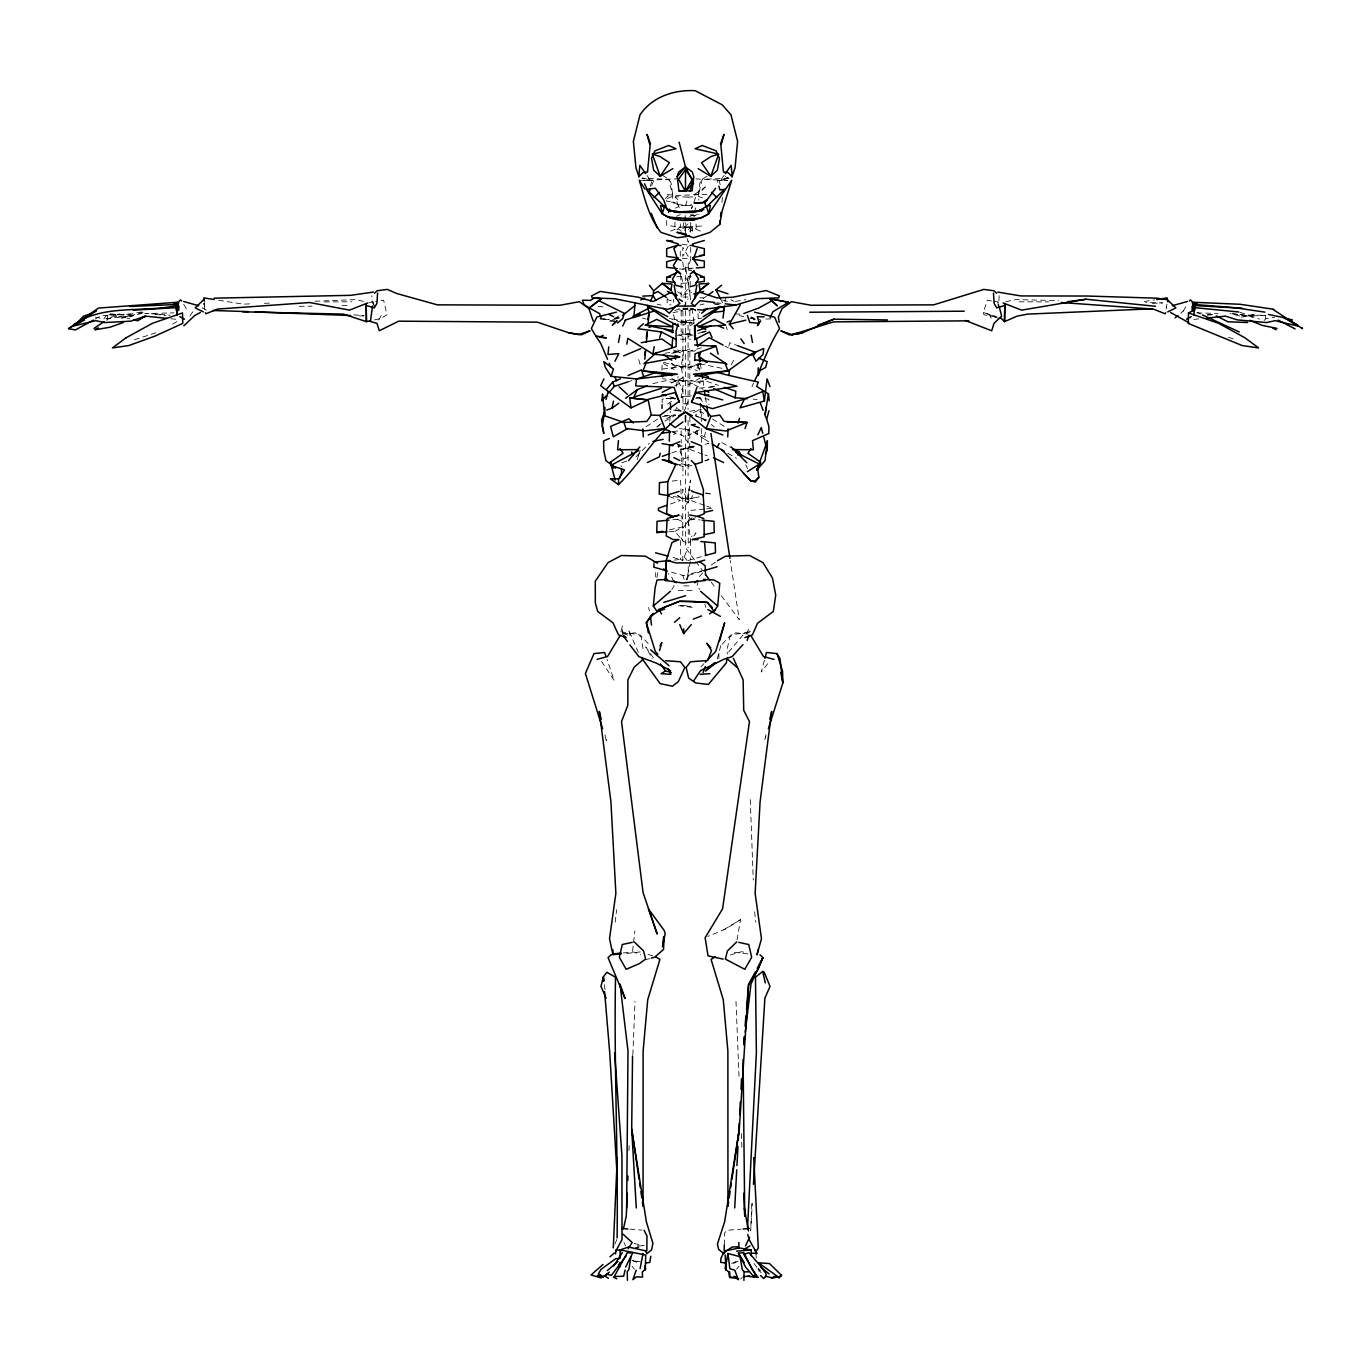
<?xml version="1.0" encoding="UTF-8"?>
<svg xmlns="http://www.w3.org/2000/svg" width="1371" height="1371" viewBox="0 0 1371 1371"><rect width="100%" height="100%" fill="white"/><g stroke="black" fill="none" stroke-linecap="round" stroke-linejoin="round"><path stroke-width="0.75" stroke-dasharray="5 3.75" d="M666.683 220.474L666.683 225.375L680.324 227.209L704.317 225.924M680.273 256.206L680.273 248.391M685.5 233.173L685.5 222.925M689.853 421.891L689.853 416.03M671.721 452.893L689.75 446.757L689.784 440.639M689.802 438.617L689.853 430.46L681.147 427.752M680.496 540.568L680.376 559.454L682.758 560.482L688.242 547.2M655.646 576.848L655.681 572.598M718.867 658.663L718.952 650.779M662.107 402.851L662.176 399.167L674.823 397.864M667.231 297.97L667.111 303.985L671.053 304.996M724.299 1244.988L724.539 1233.146L726.904 1230.284L741.128 1229.153M674.978 221.982L674.84 228.391L678.028 229.78M622.365 634.584L622.605 625.93L620.806 631.74L630.317 636.521L628.569 629.563L638.697 653.282M700.564 403.331L700.392 409.535L689.853 414.076M999.151 295.69L998.671 305.664M204.382 306.11L204.485 302.734L202.223 307.858L206.935 310.514M693.76 447.392L681.147 449.465L681.25 446.757L677.582 443.998L681.147 449.465L681.318 461.65M669.853 421.463L670.23 411.351M628.963 1150.612L629.306 1142.077M632.854 1054.676L635.013 1001.378M751.805 1203.704L750.674 1230.952L752.302 1203.378M661.85 370.376L662.227 362.938L674.121 369.553M701.335 421.514L700.684 409.329M689.853 295.073L690.401 275.074M721.934 202.445L722.534 196.447M673.247 302.288L673.555 299.461M688.242 499.867L690.436 480.039L687.334 499.233L704.831 505.471M632.597 951.046L634.893 930.858M615.185 922.169L616.642 909.693M725.036 302.014L725.55 298.004M1166.224 309.058L1167.012 303.522L1166.241 307.601M690.333 561.459L686.871 579.316M106.869 320.54L107.709 315.381M691.344 395.911L681.147 397.213L683.786 381.172L681.147 366.965L683.786 350.479L689.853 348.954M689.99 275.143L688.242 285.459L688.242 276.394L694.274 276.753M736.981 940.009L740.494 919.684L723.237 930.052M656.898 577.671L658.234 569.976M684.815 230.894L685.5 227.106L688.242 223.662L682.758 228.374L683.923 222.462M698.028 363.452L696.879 369.553L699.416 370.17L698.028 363.452L723.203 368.576M676.263 386.536L678.165 376.528M684.318 220.491L685.5 214.579L685.5 220.834M699.33 429.791L688.071 435.464L689.853 427.752M690.693 258.862L688.242 269.179L694.274 268.493M766.029 734.719L764.607 740.546L765.875 736.587M698.387 580.481L696.948 586.325L699.758 589.324M650.317 186.542L651.842 180.629L653.71 180.355L651.671 185.633M764.384 660.308L761.282 671.996L769.422 661.456M717.239 658.937L720.752 645.724M728.824 346.143L729.766 342.699L737.701 345.681M708.79 441.822L703.717 438.6L705.602 432.071M689.613 517.09L688.242 521.734L682.758 528.143L688.242 520.997M685.5 205.821L688.242 197.047L695.8 196.807L691.67 208.683L692.029 206.473L695.611 208.118L693.966 212.865M686.597 579.727L688.242 574.466L702.689 570.61M637.138 459.611L639.143 453.595M638.595 455.121L640.48 449.585M688.071 435.464L689.853 430.46L708.841 438.686M682.929 413.785L688.071 401.549M686.871 579.984L688.242 576.711L688.242 564.869M696.674 430.58L695.491 433.373L703.717 438.6M614.859 1244.131L617.258 1238.459M746.561 633.899L749.029 628.415L750.194 631.74L743.648 634.327L728.635 652.048M751.925 386.742L753.656 383.006M676.88 407.256L675.457 410.289L681.25 411.231L677.582 408.747L680.256 411.266M683.786 307.138L688.071 298.707M378.807 320.009L381.498 314.953M688.242 246.129L682.758 256.377L682.758 247.328L688.242 256.377M731.206 364.789L734.051 359.613M1183.242 311.131L1187.269 304.345M668.928 531.777L675.012 531.382L682.758 540.962L688.242 544.167L690.504 540.568L688.242 518.821L700.118 519.952M677.617 495.668L688.242 502.797L682.758 489.224L682.758 508.778L692.801 495.582M671.739 589.581L674.052 586.325L672.458 578.185L668.054 573.524M724.145 175.248L720.649 180.201L695.902 178.916M189.883 315.896L194.185 309.897M693.812 535.958L696.022 532.891L691.481 536.524M677.582 291.697L682.929 295.193L688.071 288.664M106.938 314.97L103.836 318.895L94.582 316.89M736.553 1269.22L739.02 1266.221M1264.131 320.54L1265.69 318.775L1274.636 317.198M699.347 576.574L703.015 572.444M740.683 1279.074L742.294 1277.292M700.427 231.099L690.676 227.209L688.242 229.882L692.304 227.603L693.023 233.893M691.927 517.792L688.242 521.734L696.091 517.295M722.191 644.199L730.777 635.047L750.194 631.74M695.543 350.188L694.6 351.165L683.786 350.479L663.872 353.392M700.907 666.837L703.854 663.753M636.024 456.783L649.374 443.261M665.243 198.572L668.191 195.625L666.495 201.126L673.984 202.205L679.605 205.77L691.807 204.759M656.76 427.015L659.742 424.376M657.429 426.758L663.667 421.343M1180.722 313.171L1183.533 310.857M673.744 434.761L675.509 433.373L671.053 431.317M682.929 325.407L688.071 321.397L701.626 318.038M703.769 413.511L700.29 411.317L695.354 415.156L706.168 421.068M690.453 325.681L694.086 323.059L681.147 322.254L669.425 318.329M670.299 399.184L672.938 397.299M711.292 565.041L715.902 561.767M703.1 298.57L706.425 296.239M667.42 404.102L675.509 398.635L666.272 398.447L675.509 398.635M646.169 426.672L657.686 418.978M688.499 310.771L694.891 308.441M614.431 318.689L619.572 315.399M740.494 919.684L725.088 929.315L707.864 936.41M707.059 176.225L702.158 179.275L699.827 183.131L698.165 196.173L698.953 200.217M700.153 377.916L695.251 380.847L683.786 381.172L662.467 378.739M689.802 216.618L693.418 214.442M671.173 368.885L676.143 365.971L680.17 366.331L671.379 363.606L676.143 365.971M172.523 324.156L177.939 321.003M675.012 531.382L682.758 526.892L668.774 529.943M666.786 418.635L672.218 415.533L675.646 415.156L664.832 421.068M95.13 319.117L102.294 315.193M770.845 318.843L764.041 319.152M733.588 1263.496L739.02 1260.635M671.756 353.581L676.4 351.165L680.29 352.518L673.521 350.051M674.789 385.799L683.786 381.172L689.853 379.887L689.853 366.965L697.308 370.975M699.621 363.606L690.83 366.331M675.749 380.847L670.796 383.212L682.929 377.659L675.749 380.847L670.933 377.95M107.452 319.34L119.363 313.788M674.703 310.737L680.102 308.218M682.758 228.374L690.744 226.421L690.727 222.479M675.389 208.118L678.971 206.473L679.331 208.683L675.2 196.807L688.242 197.047M676.4 216.275L680.29 214.596M688.242 560.482L703.049 556.129M731.566 1263.445L738.986 1260.257M667.386 198.487L672.835 196.173L671.173 183.131L668.842 179.275L660.651 174.203M697.256 214.493L693.812 215.898L699.107 214.356M670.573 231.099L680.324 227.209L680.307 218.794M626.736 461.05L620.892 463.124L621.183 466.757M670.419 504.031L680.427 500.535L667.711 496.028M698.525 382.715L704.591 380.607L718.541 385.388M682.929 295.193L691.67 292.28M688.071 466.534L691.841 465.283M705.002 460.879L708.773 459.611L708.704 456.32L704.934 454.949M628.004 381.875L631.911 380.59M134.461 339.734L157.905 332.142M701.712 571.364L688.242 575.409L682.758 575.409L669.271 571.57M728.361 177.904L720.649 180.201L728.909 178.299L725.242 176.653M688.071 457.606L682.929 459.114L678.251 445.883M662.673 368.988L681.147 366.965L689.853 364.429L689.853 351.542M730.452 954.953L741.488 951.714L747.315 952.896M688.071 336.392L695.937 334.096M697.908 333.53L701.849 332.382M612.717 319.786L618.441 318.123M121.522 318.363L143.321 312.091M688.071 351.61L701.301 347.857M695.628 398.361L699.416 397.282M688.071 384.531L706.493 379.321M688.071 367.754L707.316 362.372M646.135 959.563L649.546 958.62M705.14 444.273L708.927 443.244L705.088 443.947M619.366 317.986L616.042 318.877L613.591 316.65M681.147 397.213L689.853 394.917L689.853 382.406L703.134 389.313M614.962 318.518L619.075 317.455M675.92 464.323L687.214 465.215L691.138 464.203M704.848 460.639L708.773 459.611M673.761 353.067L683.786 350.479M699.947 304.996L703.889 303.985M614.791 318.62L618.732 317.644M694.086 323.059L681.147 322.254L689.853 320.111L689.853 309.058L681.147 309.058L681.147 331.816L694.343 335.329M681.147 449.465L695.988 445.986M1241.149 317.198L1256.779 313.651M652.922 383.606L666.409 380.607L672.476 382.715M374.489 319.889L380.538 318.552L386.999 314.782L383.64 300.232L375.448 301.534M110.537 314.867L131.153 314.079L141.539 311.885M673.195 496.336L687.334 499.233L695.748 497.484M1005.783 301.689L1015.911 299.615L1058.429 300.575M687.334 499.233L699.296 496.833M672.99 312.674L682.501 310.771L678.971 309.692M735.507 301.449L745.704 299.564M689.75 446.757L693.589 446.055M682.758 268.476L688.242 267.568L688.242 269.179L688.242 259.547M369.313 302.511L373.409 301.86M1144.322 301.517L1154.69 299.872M714.617 304.808L720.923 303.831M688.071 307.995L681.147 309.058L693.812 309.143L698.01 312.674L698.302 322.802M689.75 411.231L701.301 409.518M672.75 431.676L681.147 430.46L681.216 442.679M640.326 951.92L623.034 953.873M662.467 416.595L674.926 414.916M672.133 481.101L680.564 480.039L681.198 497.57L677.634 495.514M681.147 322.254L688.071 321.397L682.929 321.397L669.391 318.003M105.875 318.689L132.37 315.93L110.006 313.839M1193.85 319.409L1200.191 318.757M749.817 318.672L753.879 318.261M674.275 560.071L680.376 559.454L670.025 556.677M699.536 388.164L716.33 386.485M704.488 509.035L688.242 510.629L688.242 544.167M706.511 508.83L712.594 508.23M623 634.036L635.339 632.819L641.131 636.967L643.53 652.116M1207.268 315.21L1215.7 314.387M709.784 387.102L716.947 386.416M672.853 519.763L682.758 518.821L680.924 515.547M676.657 335.329L689.819 334.147L696.04 335.398M623.274 952.931L633.813 952.005L640.668 954.799M707.059 194.305L677.942 195.419L663.941 194.339M1207.234 314.73L1215.7 314.079M681.147 366.965L694.857 365.971L699.827 368.885M688.242 268.476L694.274 268.065M751 317.592L754.667 319.786L760.288 319.409M676.726 276.753L682.758 276.394L688.242 280.284M679.262 178.693L650.351 180.201L642.091 178.299L668.842 179.275L672.835 196.173L671.636 202.24L673.984 202.205M249.608 303.899L243.284 304.156L216.31 299.872M264.38 303.299L272.812 302.957M315.004 301.243L355.089 299.615L365.252 301.689M1265.879 315.296L1241.081 316.307L1230.147 313.599M664.472 415.602L675.646 415.156M728.909 178.299L702.158 179.275L698.165 196.173L707.247 200.046M109.029 314.85L131.153 314.079M1152.343 303.299L1162.591 302.94L1145.59 302.563M717.29 180.355L727.504 180.406L717.29 180.355L718.353 184.194M152.884 313.393L174.048 312.862M299.341 306.333L312.16 306.11M342.065 305.579L350.616 305.425M637.326 1245.828L643.205 1245.776M324.481 301.911L351.953 301.809M1262.314 315.21L1243.137 315.244L1237.225 313.822M680.599 275.074L681.147 283.197L689.853 283.197M682.895 297.027L689.853 297.027M681.181 334.147L689.819 334.147L689.853 322.254L693.383 323.847M680.547 339.185L690.453 339.185M682.929 403.794L688.071 403.794M683.769 585.88L688.962 585.88M678.302 590.524L692.698 590.524M639.314 180.304L653.71 180.355M1019.047 301.809L1048.626 301.911M608.998 319.597L600.121 318.809L609.067 319.477M693.812 309.143L689.853 309.058L695.663 309.503M1196.952 312.862L1218.116 313.393M643.496 180.406L651.842 180.629M359.356 315.861L363.623 316.033M682.124 244.586L689.51 244.912M734.993 313.873L741.865 314.216M682.158 258.279L689.733 258.776M699.793 297.696L703.769 297.97M685.5 227.106L692.304 227.603L689.767 231.168L696.16 228.391L696.022 221.982M353.787 314.867L364.086 315.604M600.121 318.809L608.518 319.46M144.726 313.274L148.959 313.599M151.067 313.753L170.124 315.21M753.125 399.132L757.1 399.441M747.966 953.873L730.674 951.92M629.906 1229.153L642.056 1230.13M691.395 205.77L675.132 204.433L673.384 202.411M102.962 315.313L126.629 317.472L142.67 313.154L146.886 313.565M155.3 314.387L165.84 315.416M748 634.036L735.661 632.819L729.869 636.967L726.904 650.471L727.35 654.104M713.314 303.454L721.42 304.259M170.809 318.757L177.15 319.409M696.177 397.864L708.824 399.167L708.927 404.702M1239.83 312.245L1251.552 316.135L1230.592 313.531L1251.552 316.135L1259.383 319.1M679.416 268.887L691.601 270.601M598.047 306.299L604.045 307.001M690.778 380.298L700.204 383.212M716.844 302.751L721.043 303.265M705.517 493.337L711.789 494.143L705.894 492.909M640.257 1261.766L631.98 1260.635L639.794 1262.383M673.538 410.1L681.25 411.231L674.155 410.1M991.473 300.883L987.36 300.232L983.281 312.502L984.001 314.782L1000.659 317.935M993.529 301.209L1001.738 302.528M677.411 446.123L681.25 446.757M620.806 631.74L640.223 635.047L650.248 645.724M679.365 428.369L689.853 430.46M633.95 1243.48L644.284 1245.708M657.052 304.156L661.096 305.065M109.971 314.13L129.817 318.912M681.353 463.689L687.214 465.215M722.5 300.026L728.464 301.62M642.502 318.055L646.101 319.032M739.106 315.416L744.933 317.044M663.684 362.372L682.929 367.754M669.699 396.75L675.372 398.361M642.639 177.904L650.351 180.201L646.855 175.248M996.803 316.718L983.281 312.502L994.558 316.512M677.257 349.828L682.929 351.61M648.072 954.387L653.881 956.255M1228.399 337.283L1234.14 339.203M679.159 465.283L682.929 466.534M671.636 431.659L682.929 435.464L688.071 442.49M683.786 381.172L677.582 379.064L682.929 391.609M695.474 416.064L706.733 420.006M706.768 506.156L710.658 507.544M689.853 449.465L703.049 454.264M667.643 299.581L671.207 300.9L667.9 298.57M673.35 350.016L676.4 351.165M998.928 318.535L989.502 314.953L992.193 320.009M679.005 334.832L682.929 336.392M693.383 491.281L688.242 489.224L688.242 502.797M751.154 316.958L754.993 318.518M694.6 216.275L690.71 214.596L690.727 220.508M632.065 1260.24L637.618 1262.64M757.837 1268.946L760.768 1270.214M677.12 519.146L682.758 521.734M690.898 308.218L699.878 312.417M677.582 443.998L688.071 448.951M1196.934 312.262L1200.568 314.01M1248.587 315.519L1255.476 318.912M724.899 346.023L728.361 347.874M721.9 442.696L730.623 447.357M730.897 299.718L734.051 301.414M727.727 453.235L736.467 458.274M712.474 418.995L724.642 426.672M700.29 411.317L702.569 418.395L705.448 420.246M754.667 319.786L750.948 317.267L753.519 319.906M698.062 397.299L700.701 399.184M677.908 228.494L681.233 231.168M702.569 418.395L705.705 420.948M711.258 424.376L714.24 427.015M675.2 196.807L677.822 199.772M632.031 1266.204L634.447 1269.22M753.981 1263.548L761.162 1272.785M687.145 560.55L682.758 554.861L682.758 560.482M694.463 559.694L685.5 547.697L685.5 423.947M695.748 561.425L702.141 569.993M711.103 582.007L716.228 588.862M721.352 595.734L739.277 619.743L730.246 560.465M653.299 657.669L645.741 646.941L652.168 658.491M601.578 661.456L614.208 680.53L607.079 659.52M183.731 304.345L187.758 311.131M681.044 537.723L682.758 540.962L682.758 510.629M720.632 298.998L722.5 302.648M700.033 397.179L702.689 402.371M745.721 464.855L747.538 468.522M373.786 305.305L372.072 301.689L371.901 295.69M623.942 1242.417L625.553 1245.948M373.049 302.168L374.883 307.224M682.758 575.409L684.129 579.316M726.219 326.658L727.23 329.674M605.125 736.587L606.393 740.546L604.971 734.719M687.145 238.623L688.242 242.256L688.242 239.599M638.715 359.579L640.737 366.52M704.917 604.148L705.842 607.422M673.469 314.49L674.909 319.906M719.158 180.629L720.169 184.571M681.541 276.634L682.758 282.255M648.62 607.404L649.374 611.003M204.759 307.601L203.988 303.522L204.776 309.058M1265.142 315.33L1265.69 318.775M690.658 300.026L685.5 266.163L685.5 409.055M691.944 308.509L694.189 323.333M700.307 363.555L701.284 369.913M702.895 380.487L704.18 388.953M705.465 397.436L706.425 403.777M604.354 984.652L605.108 990.462M682.758 261.878L683.666 269.384M754.598 911.766L755.815 922.169M758.729 1268.021L758.951 1271.5M998.002 302.168L998.174 305.904M756.038 1253.985L756.244 1258.132M735.987 1001.378L739.089 1078.12M741.334 1133.543L742.037 1150.612M750.28 799.619L753.262 880.062M701.301 428.489L701.575 443.022M690.504 540.568L690.624 559.454M690.676 247.5L690.727 258.159M690.676 227.209L690.693 232.967M697.256 431.042L697.256 434.761M688.071 325.133L688.071 355.106M688.071 355.655L688.071 409.295M688.071 420.469L688.071 475.737M682.929 311.183L682.929 355.106M682.929 355.655L682.929 372.261M682.929 388.627L682.929 409.706M682.929 457.211L682.929 475.737M681.147 283.197L681.147 297.027M705.38 186.97L698.25 194.116L693.058 195.385L705.38 186.97M685.5 605.656L677.668 605.622L693.469 607.422L685.5 605.656"/><path stroke-width="1.5" d="M738.866 1248.381L738.866 1242.452M617.104 1237.944C618.218 1151.006 613.882 1064.119 615.528 977.215L606.839 972.262L603.343 976.889L600.978 986.366L606.119 998.225M613.265 1247.901L617.293 1157.604M623.428 1228.793L626.256 1216.266L626.633 1208.159L628.004 1051.094L620 984.035L625.09 998.482L608.056 957.575L611.038 954.799L621.046 954.027M646.821 1250.9L646.975 1235.991L644.096 1230.284M767.366 440.965L765.035 460.639L756.826 470.082L767.366 440.965L767.263 450.391L765.361 453.972M632.545 1055.978L631.688 1129.104L636.281 1207.971M691.258 624.61L683.666 633.608L683.718 628.895M743.905 1280.377L744.042 1271.637L742.294 1269.683L740.066 1256.727L728.001 1253.505L725.19 1268.741L728.704 1272.065L729.441 1276.984L738.815 1278.715M662.004 408.387L662.073 404.702M669.339 441.188L669.511 432.019M678.045 323.916L676.023 331.354L676.143 346.623L652.87 354.078L627.832 338.346L626.821 344.138M662.501 376.802L662.587 372.895M724.179 1250.9L724.299 1244.988M618.612 478.925L610.386 478.805L618.475 484.614L618.612 478.925L624.542 469.91L610.9 465.42L638.629 450.579M666.906 531.897L656.778 532.548L657.035 521.288L668.911 520.157M1193.473 310.24L1193.661 302.288L1240.052 304.276L1273.71 309.28M1194.758 310.48L1194.895 304.516L1193.661 302.288M1188.503 312.931L1188.246 323.419L1242.143 345.543L1258.612 347.926L1244.885 337.763L1218.63 323.333L1188.503 312.931L1193.301 310.514M619.812 1266.941L619.915 1262.674M620.018 1258.389L620.24 1249.855L628.518 1247.027L645.484 1250.815M653.95 563.807L653.864 567.166L667.351 571.022M703.289 496.028L703.46 489.858L695.08 464.323L691.258 460.536M712.063 337.523L709.544 331.971L694.737 339.597L694.977 331.354M757.957 375.654L758.214 367.805M176.67 309.88L176.876 304.054L178.916 306.35L178.778 310.24M672.493 332.622L672.767 324.516L675.526 323.539M626.633 1208.159L627.233 1193.25M627.764 1180.448L627.935 1176.181M664.044 936.856L663.547 949.418L654.67 957.215L651.259 958.158M629.735 397.933L648.192 399.921L631.003 407.873L629.735 397.933L648.192 399.921L651.242 415.087L646.804 421.445L623.925 422.422L604.577 415.773L604.954 407.393M666.272 562.316L665.449 580.481L666.272 562.316L665.449 580.481L682.758 583.001L705.551 580.481M727.71 436.921L728.121 428.883M747.503 1228.467L756.381 1052.825L755.472 977.215L762.687 971.439L764.161 972.262L770.022 986.366L764.881 998.225L753.45 1184.304M734.719 1207.971L736.724 1169.806M736.947 1165.573L737.958 1146.499M738.284 1140.124L739.192 1123.175M739.637 1114.692L740.306 1101.976M740.974 1089.26L741.54 1078.651M1193.575 311.388L1193.901 305.493L1237.088 308.012L1264.885 312.142M1194.072 315.484L1193.901 305.493M725.996 1265.827L725.739 1270.077L725.276 1255.048M731.943 1179.197L739.312 1129.104L748.583 984.584L755.284 971.988M377.608 293.12L376.871 303.522L374.317 307.858L366.246 305.493M621.166 953.119L612.751 953.873L613.026 949.949M694.6 360.556L695.114 353.855L716.108 346.263L718.13 354.078M671.979 347.497L672.733 337.763M644.987 355.106L645.33 350.925M646.358 338.363L646.872 332.073M743.682 1042.783L744.213 1036.545M745.087 1026.159L745.961 1015.757M746.492 1009.519L748.583 984.584L758.283 968.989L762.944 957.575L759.962 954.799M747.161 398.67L735.233 397.779L735.816 391.181L724.351 387.359M644.833 359.219L645.604 350.805M646.375 342.39L647.335 331.885M648.106 323.487L649.066 312.965L647.266 305.476M662.844 607.884L679.536 601.303L691.464 601.303L707.299 602.417L714.051 611.346L717.684 605.999L719.758 583.258L713.948 579.967L703.426 579.402M618.475 440.657L617.601 449.757L638.406 449.602M608.741 346.863L607.987 354.523L618.852 353.615L614.945 361.224M661.422 613.882L659.125 609.358L656.949 611.346L653.316 605.999L655.132 587.628L657.052 579.967L667.574 579.402M686.288 234.064L676.914 232.282L693.555 237.749L710.024 232.385L719.724 224.467L720.118 220.457M720.529 216.447L720.923 212.454M649.46 285.271L653.641 290.875L653.127 295.639L650.402 301.02M663.633 936.616L662.536 946.693L665.209 933.702L664.284 930.566L648.432 908.887L657.206 934.045L643.085 892.675L621.526 721.574L627.832 705.294L627.884 679.879L634.207 667.163L642.965 659.571M769.217 400.829L768.446 393.957L756.689 386.382L758.334 382.098L728.875 375.414L729.509 369.862M764.401 401L762.756 391.506L744.419 399.098L739.997 407.873L764.401 401L767.057 378.859L769.971 386.622M743.75 1044.805L744.744 1036.425M745.241 1032.226L751 984.035L762.944 957.575L757.186 968.372M723.014 318.072L724.522 306.024M676.811 355.894L679.69 357.008L645.93 363.246L643.016 370.89L677.531 374.197L636.555 378.962L635.681 385.885L674.001 387.393L679.433 402.303L675.132 392.534L647.695 399.492M766.046 407.393L765.155 414.145L768.446 393.957M372.518 306.041L370.393 321.517L376.991 323.367L379.304 330.771L398.653 321.174L537.381 322.168L569.068 332.896L578.836 334.593L590.061 330.754L581.441 334.798L569.068 332.896M728.567 1202.161L727.95 1206.326L727.881 1051.094L723.288 999.767L711.086 959.409L715.182 956.872M729.183 1197.98L730.092 1191.725M730.709 1187.543L731.326 1183.362M176.688 315.056L178.693 301.774L180.492 299.906L181.726 300.952M739.312 1129.104L724.642 1221.75L717.427 1244.097L718.644 1249.444L724.128 1253.745L725.585 1250.558M630.934 1256.727L628.878 1269.649L627.215 1271.568L627.421 1280.291M670.95 290.241L662.364 283.403L670.95 290.241L671.961 283.968L662.364 283.403L653.641 290.875M694.514 299.084L696.845 285.168M650.814 1256.264L649.785 1262.434L645.724 1262.982M615.493 1253.848L616.247 1249.632L621.697 1250.832M647.9 319.512L649.066 312.965M719.724 224.467L722.174 210.928L731.686 180.304L708.79 213.756C694.994 222.702 676.006 222.702 662.21 213.756L646.375 189.267L669.099 210.877L677.291 211.442M604.645 412.602L602.16 426.158L603.823 433.407L601.526 420.246L604.303 412.585M668.551 212.402L669.185 208.94M654.258 346.657L652.87 354.078L679.69 357.008M757.974 949.949L757.032 954.884L761.471 938.655L755.13 893.378L760.082 801.778L771.684 711.378L769.799 719.158M640.103 1268.586L642.999 1253.505M618.475 342.424L619.863 335.278M690.127 191.169L692.458 179.19L685.5 169.815L678.542 179.19L685.5 191.357L693.589 183.166L685.5 166.971L679.108 142.19M708.79 213.756L710.435 205.444L706.288 206.061L708.79 213.756L700.273 218.349L670.727 218.349L662.21 213.756L660.565 205.444L664.781 207.09M606.753 410.049L612.032 408.164L613.471 401.103M727.453 657.514L726.253 662.964L708.379 684.42L695.868 683.015L688.653 678.097L686.134 667.454L690.538 661.782L705.414 660.685M625.107 1269.957L623.668 1276.247L614.294 1276.487L627.284 1252.614L630.831 1252.974M660.205 453.201L659.331 456.903L647.438 462.49M764.898 658.354L766.458 652.493L777.014 653.607L780.013 658.594L782.841 682.981L768.377 728.635M732.594 449.602L753.399 449.757L752.525 440.657L768.84 433.493L768.84 426.158L766.646 419.269L768.96 410.769M719.604 640.891L724.659 622.742L715.679 651.465L705.328 662.227M623.668 315.381L622.777 318.535L617.601 323.008M176.928 315.484L177.099 305.493C143.115 313.051 102.962 303.591 73.28 325.047L77.153 324.07M605.965 399.509L608.244 391.506L600.652 385.714L603.943 378.859M659.502 650.591L661.85 642.571L660.034 645.827M611.14 376.339L613.42 368.988L603.823 361.636L605.331 367.411L611.14 376.339L636.555 378.962M619.743 478.205L621.646 472.207L621.337 468.574M662.21 213.756L664.712 206.061M659.571 337.746L661.456 331.971L676.263 339.597M737.906 423.262L739.5 418.361M677.205 176.602L678.731 171.975L685.5 166.971L692.269 171.975L693.795 176.602L692.081 190.86L678.919 190.86L677.205 176.602L685.5 166.971M745.053 428.54L747.075 422.422L724.196 421.445L719.758 415.087L710.915 416.373L700.067 403.794M732.011 176.688L735.045 167.862L737.632 141.436L730.966 114.804L722.209 104.83L695.166 90.692C674.206 89.561 652.15 96.793 640.034 114.804L633.368 141.436L635.955 167.879L638.989 176.688M697.136 248.614L693.52 259.033L697.633 265.374M636.178 1270.232L632.871 1279.674L636.333 1276.864L642.605 1277.087L642.296 1272.065L645.81 1268.741M747.144 640.463L748.977 635.219M720.495 143.938L723.991 134.375L720.923 145.566L723.46 172.009L728.07 172.643L732.234 176.756L731.154 165.343L725.31 173.586M744.419 399.098L712.56 408.644L691.567 402.303L696.999 387.393M703.049 672.544L705.362 666.563M707.659 660.565L711.498 650.591L706.802 643.188L710.709 647.763M648.946 192.677L650.317 189.164M758.454 374.969L760.237 370.444L765.669 367.411L767.177 361.636L758.42 358.088M710.915 416.373L706.116 428.592L722.808 434.967M735.919 452.31L759.345 464.101L756.826 470.082L760.614 462.918M770.279 317.644L772.833 311.817L788.531 302.271L769.731 298.758L777.134 305.699L769.731 298.758L788.531 302.271L786.388 302.443M691.567 402.303L695.868 392.534L736.964 386.194L693.469 374.197L727.984 370.89L752.148 353.615L763.767 348.457L763.013 354.523L756.055 361.224L752.148 353.615M93.331 320.111L75.405 329.931L68.55 328.663L98.455 308.081L177.339 302.288L177.527 310.24M1291.808 320.711L1292.236 319.769L1284.319 318.329M622.777 326.041L625.433 320.146M754.53 381.121L757.135 375.517M758.866 371.781C765.326 356.906 770.913 342.099 779.568 328.594L774.632 317.215L754.564 312.16M737.906 455.138L739.363 452.002L734.119 449.208M745.516 1245.965L749.611 1237.173M757.837 434.864L761.248 427.581L762.756 433.287M647.078 385.868L637.344 389.621L633.779 397.162L661.473 388.284M625.622 1267.078L632.597 1253.163M698.902 356.014L700.684 352.655M724.231 451.213L717.239 447.186L719.175 443.57M615.579 1251.5L622.006 1239.624L621.954 1156.147L614.619 1052.825M176.242 310.48L176.105 304.516L177.339 302.288M733.177 328.697L729.372 324.156L740.374 304.825M678.919 190.86L685.5 191.272L692.458 179.19M619.915 635.955L607.542 656.52L597.019 659.382M750.931 448.506L747.966 453.287L760.614 462.25M628.192 1248.81L632.134 1242.452L623.085 1234.208M1165.693 312.759L1165.076 313.753L1153.388 309.075L1061.291 302.528M613.728 1265.947L622.314 1252.631M680.993 245.598L677.805 245.083L673.864 248.614L677.48 259.033L673.367 265.374L676.486 271.098L680.77 273.943L677.411 270.91L672.441 279.136L676.092 285.425L682.655 286.967M753.947 354.763L755.558 352.364L737.701 345.681M693.486 681.061L700.564 670.642L723.562 659.434L732.131 656.606L742.945 644.61M760.716 320.848L757.409 325.613L759.26 323.282L757.409 316.65L764.144 316.907M707.247 200.046L702.895 202.6L694.052 202.908L705.157 202.548L715.611 188.255M757.58 468.214L758.849 477.245L755.301 482.061L750.742 480.758L721.917 449.739M714.051 611.346L714.942 610.164M626.101 1255.99L611.363 1275.338L606.685 1274.122L609.324 1272.168M692.286 415.756L685.5 412.105C657.395 430.511 642.211 461.564 618.475 484.614M628.604 460.536L639.846 446.895M606.342 389.501L612.666 382.098L620.36 378.824M605.965 396.013L601.783 400.829L602.555 393.957L604.577 415.773M608.741 392.791L614.311 386.382L628.004 381.875M778.985 1278.08L781.556 1275.356L769.457 1263.548L758.403 1262.777L778.3 1277.001L781.556 1275.356M79.192 320.711L83.717 315.998L91.411 313.77M616.556 320.848L612.323 325.15L617.19 320.968M700.05 290.241L708.636 283.403L699.039 283.968L700.05 290.241L708.636 283.403M654.121 197.561L659.502 192.3M203.662 299.666L195.179 307.892L203.268 311.885M706.219 207.09L724.625 189.267L719.929 189.952L718.867 186.113M736.741 941.911L727.418 950.943L725.379 959.117L744.813 969.297L751.651 957.318L748.737 944.516L738.746 942.357M758.849 477.245L755.044 480.878L750.742 480.758L743.408 473.218M183.783 325.852L194.853 315.416L200.44 312.485M374.557 293.205L377.214 290.738L387.239 289.401L396.905 293.565L437.298 304.842L559.934 305.27L579.419 301.706L588.93 308.595L593.232 321.208M714.411 662.759L705.499 670.95L716.228 662.724M674.498 622.365L679.673 617.755M643.393 323.762L637.823 328.697L661.456 331.971M643.924 363.709L656.709 352.501M653.316 605.999L670.47 591.261M609.975 1256.744L614.277 1253.043M607.284 1270.609L617.944 1261.457M1189.274 300.952L1190.508 299.906L1192.307 301.774L1193.747 311.251M701.678 313.256L707.505 308.355M720.632 298.998L715.97 289.881L721.54 285.271M618.492 1264.662L621.646 1262.057M1175.101 317.815L1177.912 315.501M603 1264.456L591.021 1274.996L601.029 1277.875L606.102 1275.064M694.891 582.744L697.325 580.773M622.485 315.501L634.996 305.527M720.272 306.95L694.6 326.281L694.737 339.597M601.235 298.775L589.273 307.944L584.046 304.653L582.435 300.198L590.438 300.403L594.86 297.713L601.235 298.775L589.273 307.944L599.693 313.633L600.909 317.592M612.032 408.164L618.784 403.211M625.536 398.276L637.344 389.621M651.242 415.087L659.828 415.413L678.028 402.149M683.015 421.942L675.183 427.529L669.768 423.485M615.168 480.09L610.386 462.25L623.034 453.287L620.069 448.506M708.087 295.073L713.057 291.56M709.578 613.882L713.606 611.089M697.77 345.646L709.27 337.729L723.168 345.098M144.589 316.204L137.751 320.831L133.775 319.871M93.999 328.423L104.093 321.619M690.23 273.943L694.514 271.098M601.218 1275.39L597.43 1275.596L603.171 1276.761L607.627 1273.813M68.55 328.663L96.604 310.806M747.332 471.71L759.345 464.101M671.344 672.441L665.501 670.95L661.13 673.675L670.847 674.343L668.174 668.671M672.835 168.65L660.171 176.293L653.624 170.141L651.516 158.333L654.807 150.913L668.722 145.48L675.954 148.736L652.322 154.1L660.171 176.293L669.408 162.669L659.862 156.465L654.207 154.683M703.203 316.667L720.066 306.504M743.768 1249.512L749.971 1245.845M627.747 428.506L613.3 436.766L610.575 426.398L628.861 418.806L633.436 422.988M98.318 327.892L94.89 329.794L110.023 327.223L123.339 322.511M717.444 560.688L725.687 556.163L749.611 555.512L763.013 562.658L772.473 578.048L775.729 595.168L773.33 611.415L757.426 623.377L752.508 634.807L744.916 637.566M678.714 415.756L685.5 412.105L706.116 428.592L725.962 430.991L747.075 422.422L727.058 421.942M1186.463 319.203L1191.176 316.701M84.488 320.06L72.954 326.109L95.884 320.694L104.659 322.579L130.828 321.157L145.515 316.153L166.594 318.329M603.137 335.295L599.333 337.266L606.376 337.883L595.717 335.912L591.347 328.509L596.848 317.027L616.436 312.16M662.176 392.277L671.19 387.65M645.295 325.15L656.675 319.374L672.733 326.846L645.295 325.15L673.367 330.668M632.871 316.393L649.614 307.909M1167.732 311.885L1175.821 307.892L1167.338 299.666L1156.867 298.175L1086.997 296.033L1020.881 295.93L997.677 292.092M640.771 299.923L644.576 298.073M654.121 293.428L657.943 291.56L666.237 297.404M674.943 282.426L666.683 281.415L666.683 277.353L678.611 271.818M801.829 333.084L789.439 334.935L780.853 330.839L792.044 334.73L801.829 333.084L833.808 319.186L887.363 319.94M609.444 438.446L603.634 440.965L603.737 450.391L605.965 460.639L615.579 467.939L610.9 465.42M649.031 327.429L652.527 325.921M140.63 318.62L145.892 316.375M628.038 375.568L641.491 369.862L643.65 376.734L635.818 379.304M623.668 355.877L640.737 348.662M689.682 515.016L697.65 516.404L704.386 513.645L703.186 494.931L691.824 491.384M634.704 316.427L640.274 314.199M679.776 441.753L669.494 445.849L668.774 462.078L675.92 464.323L667.711 481.684L667.711 496.028M658.508 609.667L679.536 601.303L707.299 602.417L712.389 607.576M367.908 302.905L349.451 310.137L309.709 302.528L217.612 309.075L205.924 313.753L205.307 312.759M693.332 619.126L701.472 615.939M635.681 1248.158L638.68 1246.976M648.192 434.967L664.884 428.592L659.828 415.413M792.044 334.73L798.025 332.519M817.904 325.116L833.808 319.186M743.768 313.531L758.968 307.944L772.233 300.626M662.296 456.32L669.836 453.578M697.633 330.668L711.103 325.801M666.409 505.436L658.406 508.23L658.354 510.458L673.367 517.398M643.65 376.734L656.383 372.278M625.176 320.18L633.916 317.164L635.047 302.717M696.314 211.374L693.212 212.436L677.788 212.436L667.214 209.592L663.753 200.046L655.389 188.255L647.026 189.232L644.559 183.765M727.007 322.014L730.006 321.003M664.678 609.05L658.388 611.175L650.522 616.402L646.341 622.742L648.397 633.008M633.436 317.626L655.407 310.651M716.793 154.683L711.138 156.465L701.592 162.669L710.829 176.293L717.376 170.141L719.484 158.333L716.193 150.913L702.278 145.48L695.046 148.736L718.678 154.1L710.829 176.293L698.165 168.65M695.08 464.323L702.226 462.078L701.506 445.849L691.224 441.753M679.176 491.384L667.814 494.931L666.614 513.645L673.35 516.404L679.108 515.136L667.163 518.529L666.22 535.89L673.007 539.557L678.936 539.608L672.03 542.47L666.306 560.105L675.817 562.898L695.183 562.898L704.694 560.105M797.956 332.896L833.431 321.894L968.834 320.831M703.631 309.383L735.73 305.082L756.381 298.724L778.677 297.867L779.396 295.896L766.166 290.549L732.765 297.199L716.999 297.918L698.987 291.903L691.31 303.385L694.686 305.973L700.067 300.695L714.754 302.494M663.701 602.417L685.5 595.734M678.337 245.083L666.683 248.631L666.683 256.446L678.337 257.919M703.649 570.782L717.119 566.737M692.663 243.918L704.317 240.473M1004.772 305.493L996.717 307.858L994.164 303.522L993.461 293.12M701.849 332.382L705.774 331.234M705.088 395.671L708.858 394.591M1172.359 305.716L1187.389 301.483M690.024 286.745L694.908 285.425L698.559 279.136L693.589 270.91M705.105 555.563L715.456 552.787L715.234 542.882L700.804 541.528M678.337 258.673L666.683 261.724L666.683 267.362L677.291 268.63M693.795 294.045L703.631 291.457M729.372 324.156L745.824 320.18M704.437 512.308L712.646 510.458M692.663 257.731L704.317 255.126L704.317 248.631L692.629 245.837M370.461 320.78L366.434 321.654L343.504 314.113L242.547 311.8M656.778 532.548L662.776 531.245M632.254 942.357L622.263 944.516L619.349 957.318L626.187 969.297L639.452 963.573L645.621 959.117L643.582 950.943L634.259 941.911M697.856 210.843L703.786 209.592M704.111 534.707L714.222 532.548L713.965 521.288L702.089 520.157M725.516 1250.815L739.346 1247.953L751.085 1249.941L751.291 1255.647M174.083 303.659L178.093 302.871M652.904 441.376L663.187 439.388M641.234 342.699L661.85 338.997L671.841 345.938M1155.513 306.299L1086.14 299.238L1021.549 310.137L1003.126 302.922M771.307 1278.183L778.3 1277.001M690.007 245.598L693.195 245.083M694.908 376.185L727.984 370.89L725.07 363.246L694.617 359.802M1156.764 299.546L1167.132 297.884L1167.801 301.877M662.262 433.202L670.659 431.985M373.375 292.074L350.736 295.331L214.133 298.175M695.268 424.325L691.292 424.873L699.296 427.769M689.716 236.052L677.445 237.749L660.976 232.385C648.929 217.629 644.661 198.212 639.314 180.304L644.918 189.129M1067.512 301.706L1086.14 299.238M667.9 481.632L659.468 482.695L659.211 494.143L669.202 495.702M696.057 282.426L704.317 281.415L704.317 277.353L692.389 271.818M710.658 312.674L723.305 311.217L724.196 307.618L718.078 307.07M664.884 428.592L645.038 430.785L625.947 428.54L623.925 422.422M1206.514 318.106L1225.485 316.153L1237.156 319.854L1266.341 322.579L1275.116 320.694L1298.046 326.109L1284.661 317.832L1268.501 314.456M654.001 562.127L670.23 560.482M758.386 1277.378L754.05 1276.967L745.653 1267.147L738.403 1253.163L743.785 1252.631L752.748 1270.403L757.512 1276.692L754.221 1275.133M736.587 1251.175L751.085 1249.941M736.021 1277.241L730.109 1277.738L729.612 1271.825M743.887 1276.572L749.783 1276.075M700.307 255.434L704.317 255.126M743.151 1228.999L749.234 1228.519M692.698 211.477L674.052 212.197M700.153 674.343L709.87 673.675M696.279 267.928L704.317 267.362L704.317 261.038L692.646 259.17M666.683 277.353L670.693 277.113M133.295 310.154L176.499 307.635M642.759 296.119L653.127 295.639L655.852 300.335M683.769 212.179L674.686 211.374M689.75 211.905L697.719 211.545L705.945 206.747L704.505 201.126M129.697 306.487L176.105 304.516M1152.017 308.818L1027.496 314.113L1016.905 316.204L1004.549 321.637L1000.659 317.935M737.941 1246.839L732.32 1246.976L723.734 1252.563L720.923 1258.321L720.718 1262.348L725.653 1263.034M711.857 346.332L716.108 346.263L694.6 345.012M697.993 539.557L692.064 539.608L704.197 536.815L704.077 520.466M809.747 312.228L964.241 311.2M751.497 1253.231L757.306 1253.197M212.745 310.497L248.425 311.628M744.539 1271.825L748.549 1271.877M754.05 1276.967L747.761 1276.35M1247.661 322.511L1227.953 321.791L1216.248 315.827M695.114 306.041L675.886 306.041L669.322 313.256L663.495 308.355M254.835 311.885L350.822 315.536M759.26 323.282L749.783 322.476L747.332 315.381M619.281 1258.749L615.887 1258.578L601.029 1269.34L598.39 1273.865L603.171 1276.761M610.284 320.848L614.328 321.088M700.307 277.113L704.317 277.353M681.404 211.734L701.901 210.877L699.844 209.729M665.586 660.685L680.462 661.782L684.866 667.454L678.354 681.61L672.407 686.22L660.137 683.615L641.714 658.131M697.599 309.657L705.345 310.24M1194.895 304.516L1242.469 308.286M621.8 1228.502L627.884 1228.999M1194.501 307.635L1238.716 311.971M672.715 241.142L666.683 240.473L678.337 243.918M667.866 216.841L694.6 219.908M725.242 303.796L735.73 305.082M773.981 1276.452L775.643 1276.692L771.959 1277.703L765.241 1276.23M620.24 1249.855L645.724 1255.048L645.261 1270.077L645.004 1265.827M1192.907 302.871L1197.054 303.522M214.236 299.546L203.868 297.884L204.279 301.123M669.374 445.095L673.144 445.695M643.016 370.89L671.961 375.534M662.073 443.621L669.734 444.872M1277.001 328.423L1262.16 325.373L1249.855 320.317M667.214 209.592L671.173 210.431M671.79 461.65L662.227 459.611L677.291 464.649M1293.847 324.07L1297.72 325.047L1286.187 318.706M717.033 372.398L728.875 375.414M655.544 552.787L667.951 556.129M773.981 659.382L763.458 656.52L751.085 635.955M695.868 392.534L722.808 399.921M723.151 959.1L708.019 955.878L705.122 937.747L722.568 908.887L749.474 721.574L743.733 710.367L743.116 679.879L733.416 658.32M183.611 301.483L198.641 305.716M662.142 394.591L665.912 395.671M715.97 289.881L727.984 293.805M730.28 348.491L751.239 355.329M707.899 609.581L720.478 616.402M662.244 428.472L669.768 431.008M697.65 516.404L703.837 518.529M598.733 300.643L624.885 313.599M677.48 259.033L681.027 260.387M665.261 329.417L673.11 332.519M965.338 320.488L991.696 330.771L993.992 323.367L1001.653 316.067L999.048 306.144M667.369 291.457L677.205 295.433M713.691 388.747L735.233 397.779M718.473 325.921L723.717 328.166M696.914 325.441L705.739 329.417M1239.298 331.953L1202.367 314.902M713.366 457.708L723.562 462.49M609.015 314.405L613.591 316.65M613.454 1277.172L616.727 1278.766M673.949 457.64L679.742 460.536M667.797 316.667L647.695 306.401L668.174 320.608L678.799 326.247M1278.149 320.094L1295.132 328.903M705.02 390.307L708.824 392.277M1170.56 312.485L1188.914 322.768M179.824 316.701L184.537 319.203M670.436 670.642L656.229 663.05L638.869 656.606L629.872 644.936M702.912 373.992L708.499 376.991M1272.682 327.892L1276.11 329.794M700.324 357.437L707.316 362.372M657.497 563.207L645.313 556.163L621.389 555.512L607.987 562.658L595.271 581.235L595.34 602.897L597.67 611.415L612.991 622.828L618.492 634.807L626.084 637.566L623.599 635.578M655.818 956.872L659.914 959.409L647.712 999.767L643.119 1051.094L643.05 1206.326L642.433 1202.161M679.005 299.152L682.45 301.294M605.108 1276.178L608.381 1278.252M712.166 443.964L717.239 447.186M1273.008 309.435L1302.45 328.663L1301.987 327.635M710.418 353.17L726.956 364.292M663.393 354.506L671.841 360.196M608.244 391.506L631.003 407.873M699.518 561.562L705.174 565.726L705.551 575.272M760.922 1267.198L769.114 1273.95M673.675 580.773L676.109 582.744M734.085 1276.212L738.232 1279.709L734.822 1270.232L729.852 1268.689L728.001 1253.505M700.53 591.261L717.684 605.999M650.677 649.888L669.031 665.723M728.035 659.571L736.793 667.163M619.075 386.742L627.472 394.454M996.511 293.205L993.855 290.738L983.761 289.401L933.702 304.842L811.066 305.27L791.581 301.706L782.07 308.595L778.317 317.112L779.225 322.305M760.545 1275.561L763.681 1278.509L766.252 1275.973L765.858 1273.402L759.603 1264.987L748.943 1252.7L743.768 1254.396L756.089 1275.39M711.498 192.283L716.879 197.544M731.154 446.895L746.835 462.781M663.65 568.879L666.58 571.981M657.857 654.344L655.321 651.465L646.341 622.742L653.641 613.454L650.522 616.402L651.465 625.039M705.979 575.135L709.818 580.293M660.428 663.975L665.501 670.95M623.616 636.298L627.37 641.491M645.69 173.586L639.846 165.343L638.766 176.756L642.93 172.643L647.54 172.009L650.077 145.6L647.009 134.375L650.505 143.938M740.888 338.808L744.179 343.555M595.717 335.912L600.806 343.538L607.542 359.305M738.403 1253.163L744.179 1262.605M610.386 462.25L613.42 468.214M739.363 452.002L741.18 455.669M631.637 452.002L633.094 455.138M645.415 1250.558L646.872 1253.745L651.671 1249.667L652.904 1243.274L646.358 1221.75L631.688 1129.104L639.057 1179.197M679.742 624.61L683.666 633.608M609.187 363.229L610.832 367.154M614.962 376.939L616.607 380.864M651.208 213.328L657.223 227.997M763.15 410.392L760.425 403.211M764.538 413.939L766.646 419.269M605.793 655.698L604.542 652.493L593.986 653.607L585.4 673.469L602.623 728.635M612.666 382.098L614.311 386.382M777.014 653.607L782.584 671.293L782.841 682.981L780.767 672.493M763.75 437.092L766.252 446.586M747.761 1234.431L749.132 1239.675L755.918 1251.62L758.3 1248.038L753.707 1157.604M601.201 719.158L599.316 711.378L610.918 801.778L615.87 893.378L609.529 938.655L612.751 953.873M762.687 971.439L765.326 982.973M751.137 335.278L752.525 342.424M755.215 1249.752L756.038 1253.985M743.768 1193.25L744.367 1208.159L748.48 1230.952M674.155 285.168L676.486 299.084M694.514 325.441L695.474 331.799M696.451 338.14L697.736 346.623M698.696 352.964L699.981 361.43M701.918 374.146L702.569 378.379M704.488 391.078L705.14 395.311M706.75 405.902L708.361 416.493M710.932 433.425L729.938 558.34M639.674 1183.362L640.291 1187.543M640.908 1191.725L641.817 1197.98M603.857 980.762L603.343 976.889L603.703 981.105M704.591 543.019L705.688 555.495M604.594 991.661L609.735 1052.842L617.396 1180.037M177.099 305.493L177.425 311.388M642.879 428.883L643.29 436.921M675.389 355.329L675.577 359.219M744.367 1208.159L744.744 1216.266L743.082 1059.56M1194.33 309.88L1194.124 304.054L1192.085 306.35L1192.222 310.24M670.436 403.331L670.608 409.535M699.536 354.626L699.604 361.807M685.5 169.815L685.5 191.357M685.5 415.464L685.5 421.857M1004.72 308.338L1004.549 321.637L1004.84 304.465L1004.72 308.338M679.69 303.385L675.475 306.967L667.369 309.383L614.619 298.724L592.289 297.918L591.552 295.947L600.207 291.423L638.235 297.199L653.23 301.5L672.013 291.903L679.69 303.385M126.115 337.763L112.388 347.926L128.857 345.543L155.026 336.084L182.754 323.419L182.497 312.931L152.37 323.333L126.115 337.763M714.325 319.374L698.267 326.846L725.705 325.15L714.325 319.374M366.28 308.338L366.16 304.465L366.434 321.654L366.28 308.338"/></g></svg>
